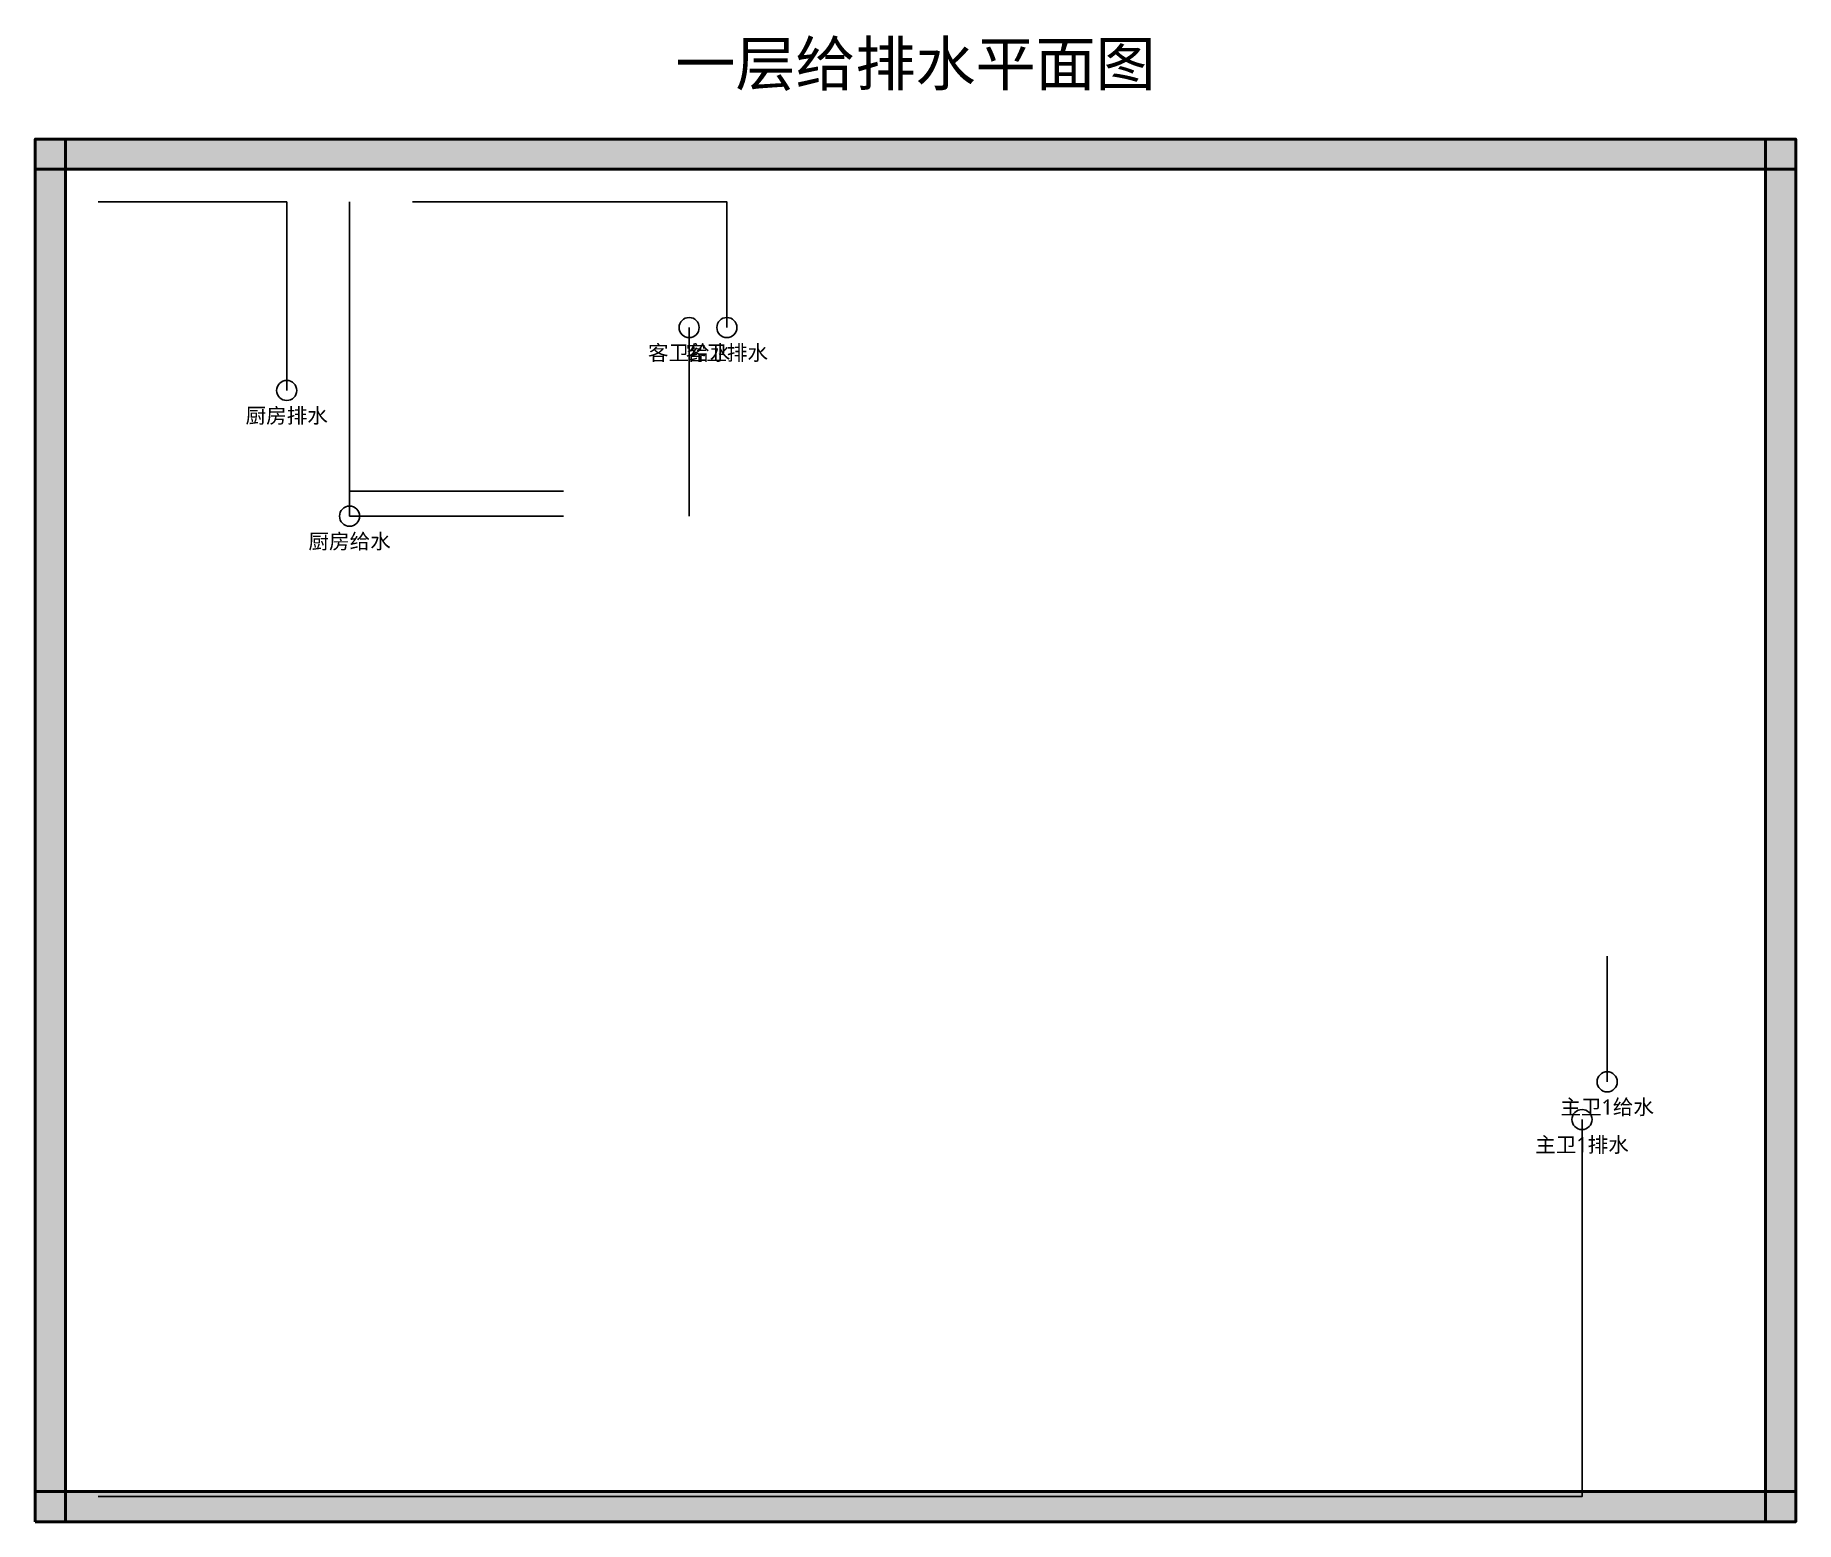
# Model space of a CAD drawing. Header units: millimetres. Extents: x 0 to 14000, y 0 to 11826.
import ezdxf
from ezdxf.enums import TextEntityAlignment as Align

# ---------------------------------------------------------------- set-up
doc = ezdxf.new("R2010")
doc.units = ezdxf.units.MM
for name, color, linetype in [('FIXTURE', 8, 'Continuous'), ('PIPE-DRAIN', 42, 'Continuous'), ('PIPE-HOT', 1, 'Continuous'), ('PIPE-SUPPLY', 5, 'Continuous'), ('TEXT', 250, 'Continuous'), ('WALL', 250, 'Continuous'), ('WALL-FILL', 250, 'Continuous')]:
    doc.layers.add(name, color=color, linetype=linetype)
doc.styles.add('CJK', font='NotoSansCJK-Regular.ttc')

msp = doc.modelspace()

# ---------------------------------------------------------------- hatches: boundary and pattern name
at = {"layer": 'WALL-FILL'}
for points in [[(0, 10760), (14000, 10760), (14000, 11000), (0, 11000), (0, 10760)], [(0, 0), (240, 0), (240, 11000), (0, 11000), (0, 0)], [(13760, 0), (14000, 0), (14000, 11000), (13760, 11000), (13760, 0)], [(0, 0), (14000, 0), (14000, 240), (0, 240), (0, 0)]]:
    msp.add_hatch(color=250, dxfattribs=at).paths.add_polyline_path(points)

# ---------------------------------------------------------------- linework, layer by layer
at = {"layer": 'FIXTURE', "color": 5}
for centre in [(5200, 9500), (5500, 9500), (2000, 9000), (2500, 8000), (12500, 3500), (12300, 3200)]:
    msp.add_circle(centre, 80, dxfattribs=at)
at = {"layer": 'PIPE-DRAIN', "color": 42}
for points in [[(2000, 9000), (2000, 10500), (500, 10500)], [(5500, 9500), (5500, 10500), (3000, 10500)], [(12300, 3200), (12300, 200), (500, 200)]]:
    msp.add_lwpolyline(points, dxfattribs=at)
at = {"layer": 'PIPE-HOT', "color": 1}
for points in [[(2500, 10500), (2500, 8200), (4200, 8200)], [(12500, 4500), (12500, 3800)]]:
    msp.add_lwpolyline(points, dxfattribs=at)
at = {"layer": 'PIPE-SUPPLY', "color": 5}
for points in [[(2500, 10500), (2500, 8000), (4200, 8000)], [(5200, 8000), (5200, 9500)], [(12500, 4500), (12500, 3500)]]:
    msp.add_lwpolyline(points, dxfattribs=at)
at = {"layer": 'WALL', "color": 250, "lineweight": 50}
for points in [[(0, 10760), (14000, 10760), (14000, 11000), (0, 11000), (0, 10760)], [(0, 0), (240, 0), (240, 11000), (0, 11000), (0, 0)], [(13760, 0), (14000, 0), (14000, 11000), (13760, 11000), (13760, 0)], [(0, 0), (14000, 0), (14000, 240), (0, 240), (0, 0)]]:
    msp.add_lwpolyline(points, close=True, dxfattribs=at)

# ---------------------------------------------------------------- texts
at = {"layer": 'TEXT', "color": 250, "style": 'CJK'}
for s, height, p in [('一层给排水平面图', 350, (7000, 11600)), ('客卫给水', 120, (5200, 9300)), ('客卫排水', 120, (5500, 9300)), ('厨房排水', 120, (2000, 8800)), ('厨房给水', 120, (2500, 7800)), ('主卫1给水', 120, (12500, 3300)), ('主卫1排水', 120, (12300, 3000))]:
    msp.add_text(s, height=height, dxfattribs=at).set_placement(p, align=Align.MIDDLE_CENTER)

doc.saveas('drawing.dxf')
